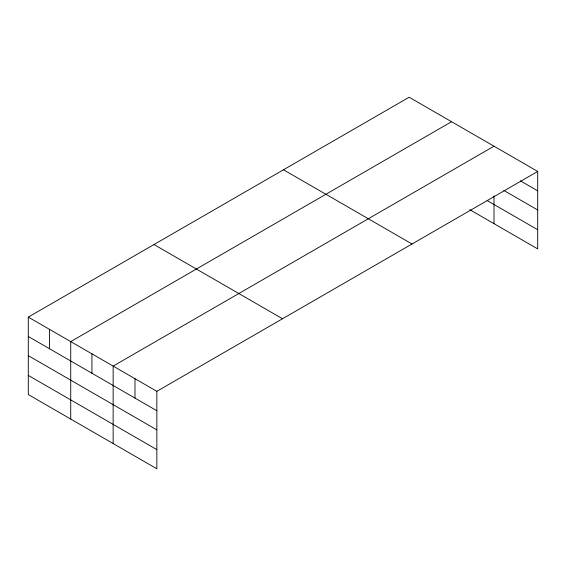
<?xml version="1.0" encoding="UTF-8"?>
<svg xmlns="http://www.w3.org/2000/svg" width="566" height="566" viewBox="0 0 566 566"><rect width="100%" height="100%" fill="white"/><g stroke="black" fill="none" stroke-linecap="round" stroke-linejoin="round"><path stroke-width="0.85" d="M469.752 209.668L537.7 248.891L537.7 171.434L409.154 97.225L28.3 317.109L28.3 394.566L156.846 468.775L156.846 391.318L28.3 317.109M451.576 121.711L70.722 341.595L70.722 419.052M493.998 146.205L113.143 366.089L113.143 443.546M156.846 391.318L537.7 171.434M520.366 180.83L537.7 190.834M503.79 190.417L537.7 209.993M487.177 200.569L537.7 229.732M283.474 169.786L412.02 243.996M153.98 244.54L282.526 318.757M28.3 336.501L156.846 410.718M28.3 355.66L156.846 429.877M28.3 375.407L156.846 449.616M493.998 195.921L493.998 223.662M134.991 378.704L134.991 398.103M91.933 353.842L91.933 373.242M49.511 329.348L49.511 348.748"/></g></svg>
